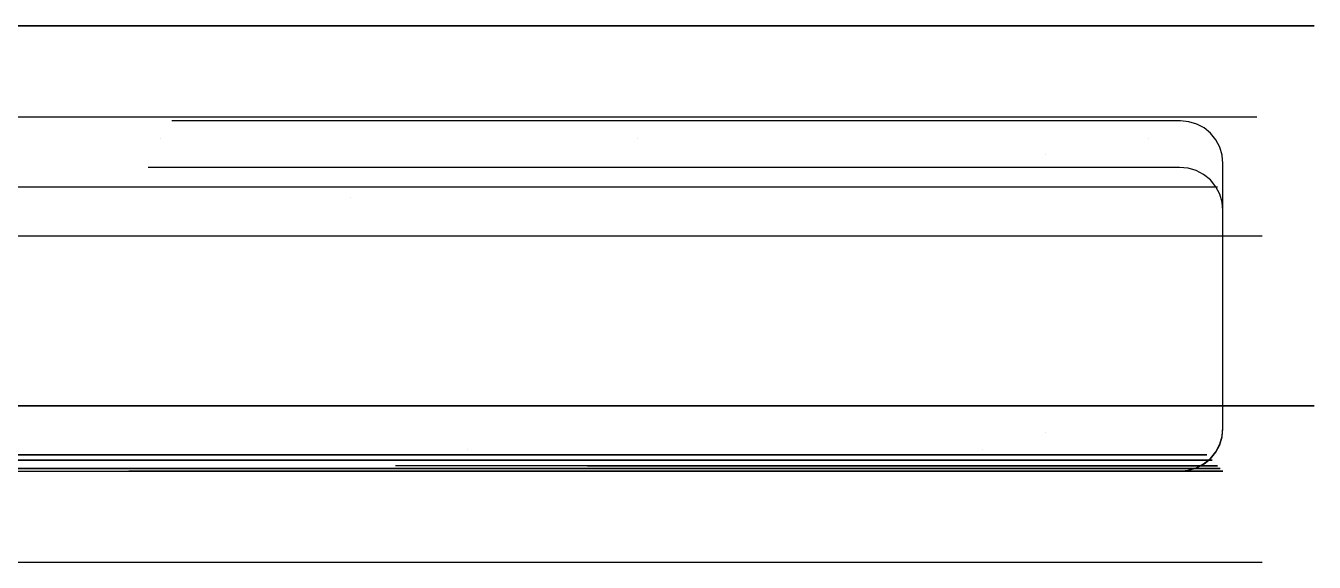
# Model space of a CAD drawing. Header units: metres. Extents: x 19 to 2155, y 0 to 200.
# Drawn here: x 1675.3 to 2155.4, y 0 to 200 of the extents above; entities that cross this region are included whole.
import ezdxf

# ---------------------------------------------------------------- set-up
doc = ezdxf.new("R2010")
doc.units = ezdxf.units.M
for name, color, linetype in [('RBAR-T10-O', 2, 'Continuous'), ('RBAR-T12-F', 3, 'Continuous'), ('RBAR-T12-F1', 3, 'Continuous'), ('RBAR-T12-G', 3, 'Continuous'), ('RBAR-T16-H', 4, 'Continuous'), ('RBAR-T16-H1', 4, 'Continuous'), ('RBAR-T16-I', 4, 'Continuous'), ('RBAR-T16-I1', 4, 'Continuous'), ('RBAR-T16-I2', 4, 'Continuous'), ('RBAR-T16-J', 4, 'Continuous'), ('RBAR-T20-K', 5, 'Continuous'), ('RBAR-T20-L', 5, 'Continuous'), ('RBAR-T20-L1', 5, 'Continuous'), ('RBAR-T8-A', 1, 'Continuous'), ('RBAR-T8-A1', 1, 'Continuous'), ('RBAR-T8-A3', 1, 'Continuous'), ('RBAR-T8-B', 1, 'Continuous'), ('RBAR-T8-B1', 1, 'Continuous'), ('RBAR-T8-B2', 1, 'Continuous'), ('RBAR-T8-C', 1, 'Continuous'), ('RBAR-T8-D', 1, 'Continuous'), ('RBAR-T8-E', 1, 'Continuous')]:
    doc.layers.add(name, color=color, linetype=linetype)

msp = doc.modelspace()

# ---------------------------------------------------------------- linework, layer by layer
at = {"layer": 'RBAR-T10-O'}
for points in [[(1926.3, 35, 2471), (2100.5, 35, 2471), (2104.4, 35, 2470.6), (2108.1, 35, 2469.5), (2111.6, 35, 2467.6), (2114.6, 35, 2465.2), (2117, 35, 2462.1), (2118.9, 35, 2458.7), (2120, 35, 2455), (2120.4, 35, 2451.1), (2120.4, 35, 2167.4), (2120, 35, 2163.5), (2118.9, 35, 2159.8), (2117, 35, 2156.3), (2114.6, 35, 2153.3), (2111.6, 35, 2150.9), (2108.1, 35, 2149), (2104.4, 35, 2147.9), (2100.5, 35, 2147.5), (1408.7, 35, 2147.5)], [(1408.7, 35, 2451.1), (2120.4, 35, 2451.1)], [(1926.3, 35, 2671), (2100.5, 35, 2671), (2104.4, 35, 2670.6), (2108.1, 35, 2669.5), (2111.6, 35, 2667.6), (2114.6, 35, 2665.2), (2117, 35, 2662.1), (2118.9, 35, 2658.7), (2120, 35, 2655), (2120.4, 35, 2651.1), (2120.4, 35, 2367.4), (2120, 35, 2363.5), (2118.9, 35, 2359.8), (2117, 35, 2356.3), (2114.6, 35, 2353.3), (2111.6, 35, 2350.9), (2108.1, 35, 2349), (2104.4, 35, 2347.9), (2100.5, 35, 2347.5), (1408.7, 35, 2347.5)], [(1408.7, 35, 2651.1), (2120.4, 35, 2651.1)], [(1926.3, 35, 2871), (2100.5, 35, 2871), (2104.4, 35, 2870.6), (2108.1, 35, 2869.5), (2111.6, 35, 2867.6), (2114.6, 35, 2865.2), (2117, 35, 2862.1), (2118.9, 35, 2858.7), (2120, 35, 2855), (2120.4, 35, 2851.1), (2120.4, 35, 2567.4), (2120, 35, 2563.5), (2118.9, 35, 2559.8), (2117, 35, 2556.3), (2114.6, 35, 2553.3), (2111.6, 35, 2550.9), (2108.1, 35, 2549), (2104.4, 35, 2547.9), (2100.5, 35, 2547.5), (1408.7, 35, 2547.5)], [(1408.7, 35, 2851.1), (2120.4, 35, 2851.1)], [(1926.3, 35, 3071), (2100.5, 35, 3071), (2104.4, 35, 3070.6), (2108.1, 35, 3069.5), (2111.6, 35, 3067.6), (2114.6, 35, 3065.2), (2117, 35, 3062.1), (2118.9, 35, 3058.7), (2120, 35, 3055), (2120.4, 35, 3051.1), (2120.4, 35, 2767.4), (2120, 35, 2763.5), (2118.9, 35, 2759.8), (2117, 35, 2756.3), (2114.6, 35, 2753.3), (2111.6, 35, 2750.9), (2108.1, 35, 2749), (2104.4, 35, 2747.9), (2100.5, 35, 2747.5), (1408.7, 35, 2747.5)], [(1408.7, 35, 3051.1), (2120.4, 35, 3051.1)], [(1926.3, 35, 3271), (2100.5, 35, 3271), (2104.4, 35, 3270.6), (2108.1, 35, 3269.5), (2111.6, 35, 3267.6), (2114.6, 35, 3265.2), (2117, 35, 3262.1), (2118.9, 35, 3258.7), (2120, 35, 3255), (2120.4, 35, 3251.1), (2120.4, 35, 2967.4), (2120, 35, 2963.5), (2118.9, 35, 2959.8), (2117, 35, 2956.3), (2114.6, 35, 2953.3), (2111.6, 35, 2950.9), (2108.1, 35, 2949), (2104.4, 35, 2947.9), (2100.5, 35, 2947.5), (1408.7, 35, 2947.5)], [(1408.7, 35, 3251.1), (2120.4, 35, 3251.1)]]:
    msp.add_polyline3d(points, dxfattribs=at)
at = {"layer": 'RBAR-T12-F'}
msp.add_polyline3d([(36, 0, 4502.1), (2011, 0, 4502.1)], dxfattribs=at)
at = {"layer": 'RBAR-T12-F1'}
for points in [[(19.4, 140, 4658.7), (2119.4, 140, 4658.7)], [(36, 121.7, 4463.8), (2136, 121.7, 4463.8)], [(36, 0, 4658.7), (2136, 0, 4658.7)]]:
    msp.add_polyline3d(points, dxfattribs=at)
at = {"layer": 'RBAR-T12-G'}
for points in [[(1884.6, 36, 1502.8), (2096.3, 36, 1502.8), (2100.8, 36, 1502.4), (2105.1, 36, 1501), (2109.1, 36, 1498.9), (2112.6, 36, 1496), (2115.5, 36, 1492.5), (2117.6, 36, 1488.5), (2119, 36, 1484.2), (2119.4, 36, 1479.7), (2119.4, 36, 1296.8), (2119, 36, 1292.3), (2117.6, 36, 1288), (2115.5, 36, 1284), (2112.6, 36, 1280.5), (2109.1, 36, 1277.6), (2105.1, 36, 1275.5), (2100.8, 36, 1274.2), (2096.3, 36, 1273.8), (1913.4, 36, 1273.8), (1908.9, 36, 1274.2), (1904.6, 36, 1275.5), (1900.6, 36, 1277.6), (1897.1, 36, 1280.5), (1894.2, 36, 1284), (1892.1, 36, 1288), (1890.8, 36, 1292.3), (1890.3, 36, 1296.8), (1890.3, 36, 1508.6), (1884.6, 36, 1502.8), (1813.1, 36, 1574.3), (1813.1, 36, 1431.4)], [(1884.6, 36, 4050.3), (2096.3, 36, 4050.3), (2100.8, 36, 4049.9), (2105.1, 36, 4048.5), (2109.1, 36, 4046.4), (2112.6, 36, 4043.5), (2115.5, 36, 4040), (2117.6, 36, 4036), (2119, 36, 4031.7), (2119.4, 36, 4027.2), (2119.4, 36, 3844.3), (2119, 36, 3839.8), (2117.6, 36, 3835.5), (2115.5, 36, 3831.5), (2112.6, 36, 3828), (2109.1, 36, 3825.1), (2105.1, 36, 3823), (2100.8, 36, 3821.7), (2096.3, 36, 3821.2), (1913.4, 36, 3821.2), (1908.9, 36, 3821.7), (1904.6, 36, 3823), (1900.6, 36, 3825.1), (1897.1, 36, 3828), (1894.2, 36, 3831.5), (1892.1, 36, 3835.5), (1890.8, 36, 3839.8), (1890.3, 36, 3844.3), (1890.3, 36, 4056.1), (1884.6, 36, 4050.3), (1813.1, 36, 4121.8), (1813.1, 36, 3978.9)]]:
    msp.add_polyline3d(points, dxfattribs=at)
at = {"layer": 'RBAR-T16-H'}
for points in [[(1796.2, 135.9, 50.5), (1796.2, 135.9, 2425.5)], [(1796.2, 38, 2682), (1796.2, 38, 5057)]]:
    msp.add_polyline3d(points, dxfattribs=at)
at = {"layer": 'RBAR-T16-H1'}
for points in [[(2055.2, 152, 38), (2055.2, 152, 5038)], [(2055.2, 48.2, 38), (2055.2, 48.2, 5038)]]:
    msp.add_polyline3d(points, dxfattribs=at)
at = {"layer": 'RBAR-T16-I'}
msp.add_polyline3d([(1321, 38, 2547.5), (2085.2, 38, 2547.5), (2091.5, 38, 2548.1), (2097.5, 38, 2549.9), (2103.1, 38, 2552.9), (2108, 38, 2556.9), (2112, 38, 2561.8), (2115, 38, 2567.4), (2116.8, 38, 2573.4), (2117.4, 38, 2579.7), (2117.4, 38, 2700.3), (2116.8, 38, 2706.6), (2115, 38, 2712.7), (2112, 38, 2718.2), (2108, 38, 2723.1), (2103.1, 38, 2727.1), (2097.5, 38, 2730.1), (2091.5, 38, 2731.9), (2085.2, 38, 2732.5), (1321, 38, 2732.5)], dxfattribs=at)
at = {"layer": 'RBAR-T16-I1'}
msp.add_polyline3d([(1325.6, 38, 2547.5), (2085.4, 38, 2547.5), (2091.6, 38, 2548.1), (2097.6, 38, 2549.9), (2103.2, 38, 2552.9), (2108, 38, 2556.9), (2112, 38, 2561.7), (2115, 38, 2567.3), (2116.8, 38, 2573.3), (2117.4, 38, 2579.5), (2117.4, 38, 2809.4), (2116.8, 38, 2815.7), (2115, 38, 2821.7), (2112, 38, 2827.2), (2108, 38, 2832.1), (2103.2, 38, 2836), (2097.6, 38, 2839), (2091.6, 38, 2840.8), (2085.4, 38, 2841.4), (1325.6, 38, 2841.4)], dxfattribs=at)
at = {"layer": 'RBAR-T16-I2'}
for points in [[(1299.6, 200, 2547.5), (2057.4, 200, 2547.5), (2063.6, 200, 2548.1), (2069.6, 200, 2549.9), (2075.1, 200, 2552.9), (2079.9, 200, 2556.8), (2083.9, 200, 2561.7), (2086.8, 200, 2567.2), (2088.7, 200, 2573.2), (2089.3, 200, 2579.4), (2089.3, 200, 4488.8), (2088.7, 200, 4495), (2086.8, 200, 4501), (2083.9, 200, 4506.5), (2079.9, 200, 4511.4), (2075.1, 200, 4515.3), (2069.6, 200, 4518.3), (2063.6, 200, 4520.1), (2057.4, 200, 4520.7), (1299.6, 200, 4520.7)], [(1365.7, 200, 2547.5), (2123.5, 200, 2547.5), (2129.7, 200, 2548.1), (2135.7, 200, 2549.9), (2141.2, 200, 2552.9), (2146.1, 200, 2556.8), (2150, 200, 2561.7), (2153, 200, 2567.2), (2154.8, 200, 2573.2), (2155.4, 200, 2579.4), (2155.4, 200, 4488.8), (2154.8, 200, 4495), (2153, 200, 4501), (2150, 200, 4506.5), (2146.1, 200, 4511.4), (2141.2, 200, 4515.3), (2135.7, 200, 4518.3), (2129.7, 200, 4520.1), (2123.5, 200, 4520.7), (1365.7, 200, 4520.7)], [(1365.7, 200, 2547.5), (2123.5, 200, 2547.5), (2129.7, 200, 2548.1), (2135.7, 200, 2549.9), (2141.2, 200, 2552.9), (2146.1, 200, 2556.8), (2150, 200, 2561.7), (2153, 200, 2567.2), (2154.8, 200, 2573.2), (2155.4, 200, 2579.4), (2155.4, 200, 4488.8), (2154.8, 200, 4495), (2153, 200, 4501), (2150, 200, 4506.5), (2146.1, 200, 4511.4), (2141.2, 200, 4515.3), (2135.7, 200, 4518.3), (2129.7, 200, 4520.1), (2123.5, 200, 4520.7), (1365.7, 200, 4520.7)], [(1365.7, 58.3, 2547.5), (2123.5, 58.3, 2547.5), (2129.7, 58.3, 2548.1), (2135.7, 58.3, 2549.9), (2141.2, 58.3, 2552.9), (2146.1, 58.3, 2556.8), (2150, 58.3, 2561.7), (2153, 58.3, 2567.2), (2154.8, 58.3, 2573.2), (2155.4, 58.3, 2579.4), (2155.4, 58.3, 4488.8), (2154.8, 58.3, 4495), (2153, 58.3, 4501), (2150, 58.3, 4506.5), (2146.1, 58.3, 4511.4), (2141.2, 58.3, 4515.3), (2135.7, 58.3, 4518.3), (2129.7, 58.3, 4520.1), (2123.5, 58.3, 4520.7), (1365.7, 58.3, 4520.7)]]:
    msp.add_polyline3d(points, dxfattribs=at)
at = {"layer": 'RBAR-T16-J'}
for points in [[(1323.5, 38, 2543.7), (2085.3, 38, 2543.7), (2091.6, 38, 2543.1), (2097.6, 38, 2541.3), (2103.1, 38, 2538.3), (2108, 38, 2534.3), (2112, 38, 2529.5), (2115, 38, 2523.9), (2116.8, 38, 2517.9), (2117.4, 38, 2511.7), (2117.4, 38, 1273.8)], [(1323.5, 38, 5091.2), (2085.3, 38, 5091.2), (2091.6, 38, 5090.6), (2097.6, 38, 5088.8), (2103.1, 38, 5085.8), (2108, 38, 5081.8), (2112, 38, 5077), (2115, 38, 5071.4), (2116.8, 38, 5065.4), (2117.4, 38, 5059.2), (2117.4, 38, 3821.2)]]:
    msp.add_polyline3d(points, dxfattribs=at)
at = {"layer": 'RBAR-T20-K'}
for points in [[(40, 40, 849.2), (2065, 40, 849.2)], [(40, 40, 2547.5), (2065, 40, 2547.5)], [(40, 40, 4245.8), (2065, 40, 4245.8)]]:
    msp.add_polyline3d(points, dxfattribs=at)
at = {"layer": 'RBAR-T20-L'}
msp.add_polyline3d([(1675.6, 40, 2547.5), (2044.6, 40, 2547.5), (2058.4, 40, 2548.9), (2071.7, 40, 2552.9), (2083.9, 40, 2559.4), (2094.7, 40, 2568.2), (2103.5, 40, 2579), (2110, 40, 2591.2), (2114, 40, 2604.5), (2115.4, 40, 2618.3), (2115.4, 40, 3083.3), (2114, 40, 3097.1), (2110, 40, 3110.4), (2103.5, 40, 3122.6), (2094.7, 40, 3133.3), (2083.9, 40, 3142.1), (2071.7, 40, 3148.7), (2058.4, 40, 3152.7), (2044.6, 40, 3154.1), (1675.6, 40, 3154.1)], dxfattribs=at)
at = {"layer": 'RBAR-T20-L1'}
msp.add_polyline3d([(1893.9, 40, 2547.5), (2044.9, 40, 2547.5), (2058.7, 40, 2548.9), (2071.9, 40, 2552.9), (2084.1, 40, 2559.4), (2094.8, 40, 2568.1), (2103.5, 40, 2578.8), (2110, 40, 2591), (2114, 40, 2604.2), (2115.4, 40, 2618), (2115.4, 40, 3796), (2114, 40, 3809.7), (2110, 40, 3822.9), (2103.5, 40, 3835.1), (2094.8, 40, 3845.8), (2084.1, 40, 3854.6), (2071.9, 40, 3861.1), (2058.7, 40, 3865.1), (2044.9, 40, 3866.5), (1320, 40, 3866.5)], dxfattribs=at)
at = {"layer": 'RBAR-T8-A'}
for points in [[(34, 34, 52), (2059, 34, 52)], [(34, 34, 224.7), (2059, 34, 224.7)], [(34, 34, 397.4), (2059, 34, 397.4)], [(34, 34, 570.2), (2059, 34, 570.2)], [(34, 34, 742.9), (2059, 34, 742.9)], [(34, 34, 915.6), (2059, 34, 915.6)], [(34, 34, 1088.3), (2059, 34, 1088.3)], [(34, 34, 1261.1), (2059, 34, 1261.1)], [(34, 34, 1433.8), (2059, 34, 1433.8)], [(34, 34, 1606.5), (2059, 34, 1606.5)], [(34, 34, 1779.2), (2059, 34, 1779.2)], [(34, 34, 1952), (2059, 34, 1952)], [(34, 34, 2124.7), (2059, 34, 2124.7)], [(34, 34, 2297.4), (2059, 34, 2297.4)], [(34, 34, 2470.1), (2059, 34, 2470.1)], [(34, 34, 2642.9), (2059, 34, 2642.9)], [(34, 34, 2815.6), (2059, 34, 2815.6)], [(34, 34, 2988.3), (2059, 34, 2988.3)], [(34, 34, 3161), (2059, 34, 3161)], [(34, 34, 3333.8), (2059, 34, 3333.8)], [(34, 34, 3506.5), (2059, 34, 3506.5)], [(34, 34, 3679.2), (2059, 34, 3679.2)], [(34, 34, 3851.9), (2059, 34, 3851.9)], [(34, 34, 4024.7), (2059, 34, 4024.7)], [(34, 34, 4197.4), (2059, 34, 4197.4)], [(34, 34, 4370.1), (2059, 34, 4370.1)], [(34, 34, 4542.8), (2059, 34, 4542.8)], [(34, 34, 4715.6), (2059, 34, 4715.6)], [(34, 34, 4888.3), (2059, 34, 4888.3)], [(34, 34, 5061), (2059, 34, 5061)]]:
    msp.add_polyline3d(points, dxfattribs=at)
at = {"layer": 'RBAR-T8-A1'}
for points in [[(34, 166, 52), (2134, 166, 52)], [(34, 166, 223.3), (2134, 166, 223.3)], [(34, 166, 394.7), (2134, 166, 394.7)], [(34, 166, 566), (2134, 166, 566)], [(34, 166, 737.4), (2134, 166, 737.4)], [(34, 166, 908.7), (2134, 166, 908.7)], [(34, 166, 1080.1), (2134, 166, 1080.1)], [(34, 166, 1251.4), (2134, 166, 1251.4)], [(34, 166, 1422.8), (2134, 166, 1422.8)], [(34, 166, 1594.1), (2134, 166, 1594.1)], [(34, 166, 1765.4), (2134, 166, 1765.4)], [(34, 166, 1936.8), (2134, 166, 1936.8)], [(34, 166, 2108.1), (2134, 166, 2108.1)], [(34, 166, 2279.5), (2134, 166, 2279.5)], [(34, 166, 2450.8), (2134, 166, 2450.8)], [(34, 166, 2622.2), (2134, 166, 2622.2)], [(34, 166, 2793.5), (2134, 166, 2793.5)], [(34, 166, 2964.9), (2134, 166, 2964.9)], [(34, 166, 3136.2), (2134, 166, 3136.2)], [(34, 166, 3307.6), (2134, 166, 3307.6)], [(34, 166, 3478.9), (2134, 166, 3478.9)], [(34, 166, 3650.2), (2134, 166, 3650.2)], [(34, 166, 3821.6), (2134, 166, 3821.6)], [(34, 166, 3992.9), (2134, 166, 3992.9)], [(34, 166, 4164.3), (2134, 166, 4164.3)], [(34, 166, 4335.6), (2134, 166, 4335.6)], [(34, 166, 4507), (2134, 166, 4507)], [(34, 166, 4678.3), (2134, 166, 4678.3)], [(34, 166, 4849.7), (2134, 166, 4849.7)], [(34, 166, 5021), (2134, 166, 5021)]]:
    msp.add_polyline3d(points, dxfattribs=at)
at = {"layer": 'RBAR-T8-A3'}
for points in [[(1725.7, 158, 34), (1725.7, 158, 5084)], [(1903.4, 158, 34), (1903.4, 158, 5084)], [(2093.7, 158, 34), (2093.7, 158, 5084)], [(1839.8, 42, 34), (1839.8, 42, 5084)], [(2031.8, 42, 34), (2031.8, 42, 5084)]]:
    msp.add_polyline3d(points, dxfattribs=at)
at = {"layer": 'RBAR-T8-B'}
for points in [[(1718.6, 34, 196), (2105.1, 34, 196), (2108.3, 34, 196.3), (2111.4, 34, 197.2), (2114.2, 34, 198.7), (2116.6, 34, 200.7), (2118.7, 34, 203.2), (2120.2, 34, 206), (2121.1, 34, 209.1), (2121.4, 34, 212.2), (2121.4, 34, 263.1), (2121.1, 34, 266.3), (2120.2, 34, 269.3), (2118.7, 34, 272.1), (2116.6, 34, 274.6), (2114.2, 34, 276.6), (2111.4, 34, 278.1), (2108.3, 34, 279.1), (2105.1, 34, 279.4), (1718.6, 34, 279.4)], [(1718.6, 34, 587.9), (2105.1, 34, 587.9), (2108.3, 34, 588.2), (2111.4, 34, 589.1), (2114.2, 34, 590.6), (2116.6, 34, 592.7), (2118.7, 34, 595.1), (2120.2, 34, 597.9), (2121.1, 34, 601), (2121.4, 34, 604.2), (2121.4, 34, 655), (2121.1, 34, 658.2), (2120.2, 34, 661.2), (2118.7, 34, 664.1), (2116.6, 34, 666.5), (2114.2, 34, 668.6), (2111.4, 34, 670.1), (2108.3, 34, 671), (2105.1, 34, 671.3), (1718.6, 34, 671.3)], [(1718.6, 34, 979.8), (2105.1, 34, 979.8), (2108.3, 34, 980.1), (2111.4, 34, 981), (2114.2, 34, 982.6), (2116.6, 34, 984.6), (2118.7, 34, 987), (2120.2, 34, 989.9), (2121.1, 34, 992.9), (2121.4, 34, 996.1), (2121.4, 34, 1046.9), (2121.1, 34, 1050.1), (2120.2, 34, 1053.2), (2118.7, 34, 1056), (2116.6, 34, 1058.5), (2114.2, 34, 1060.5), (2111.4, 34, 1062), (2108.3, 34, 1062.9), (2105.1, 34, 1063.2), (1718.6, 34, 1063.2)], [(1718.6, 34, 1371.7), (2105.1, 34, 1371.7), (2108.3, 34, 1372), (2111.4, 34, 1373), (2114.2, 34, 1374.5), (2116.6, 34, 1376.5), (2118.7, 34, 1379), (2120.2, 34, 1381.8), (2121.1, 34, 1384.8), (2121.4, 34, 1388), (2121.4, 34, 1438.9), (2121.1, 34, 1442), (2120.2, 34, 1445.1), (2118.7, 34, 1447.9), (2116.6, 34, 1450.4), (2114.2, 34, 1452.4), (2111.4, 34, 1453.9), (2108.3, 34, 1454.8), (2105.1, 34, 1455.1), (1718.6, 34, 1455.1)], [(1718.6, 34, 1763.7), (2105.1, 34, 1763.7), (2108.3, 34, 1764), (2111.4, 34, 1764.9), (2114.2, 34, 1766.4), (2116.6, 34, 1768.4), (2118.7, 34, 1770.9), (2120.2, 34, 1773.7), (2121.1, 34, 1776.8), (2121.4, 34, 1779.9), (2121.4, 34, 1830.8), (2121.1, 34, 1834), (2120.2, 34, 1837), (2118.7, 34, 1839.8), (2116.6, 34, 1842.3), (2114.2, 34, 1844.3), (2111.4, 34, 1845.8), (2108.3, 34, 1846.8), (2105.1, 34, 1847.1), (1718.6, 34, 1847.1)], [(1718.6, 34, 2155.6), (2105.1, 34, 2155.6), (2108.3, 34, 2155.9), (2111.4, 34, 2156.8), (2114.2, 34, 2158.3), (2116.6, 34, 2160.3), (2118.7, 34, 2162.8), (2120.2, 34, 2165.6), (2121.1, 34, 2168.7), (2121.4, 34, 2171.9), (2121.4, 34, 2222.7), (2121.1, 34, 2225.9), (2120.2, 34, 2228.9), (2118.7, 34, 2231.8), (2116.6, 34, 2234.2), (2114.2, 34, 2236.2), (2111.4, 34, 2237.8), (2108.3, 34, 2238.7), (2105.1, 34, 2239), (1718.6, 34, 2239)], [(1718.6, 34, 2547.5), (2105.1, 34, 2547.5), (2108.3, 34, 2547.8), (2111.4, 34, 2548.7), (2114.2, 34, 2550.2), (2116.6, 34, 2552.3), (2118.7, 34, 2554.7), (2120.2, 34, 2557.5), (2121.1, 34, 2560.6), (2121.4, 34, 2563.8), (2121.4, 34, 2614.6), (2121.1, 34, 2617.8), (2120.2, 34, 2620.9), (2118.7, 34, 2623.7), (2116.6, 34, 2626.1), (2114.2, 34, 2628.2), (2111.4, 34, 2629.7), (2108.3, 34, 2630.6), (2105.1, 34, 2630.9), (1718.6, 34, 2630.9)], [(1718.6, 34, 2939.4), (2105.1, 34, 2939.4), (2108.3, 34, 2939.7), (2111.4, 34, 2940.7), (2114.2, 34, 2942.2), (2116.6, 34, 2944.2), (2118.7, 34, 2946.7), (2120.2, 34, 2949.5), (2121.1, 34, 2952.5), (2121.4, 34, 2955.7), (2121.4, 34, 3006.6), (2121.1, 34, 3009.7), (2120.2, 34, 3012.8), (2118.7, 34, 3015.6), (2116.6, 34, 3018.1), (2114.2, 34, 3020.1), (2111.4, 34, 3021.6), (2108.3, 34, 3022.5), (2105.1, 34, 3022.8), (1718.6, 34, 3022.8)], [(1718.6, 34, 3331.3), (2105.1, 34, 3331.3), (2108.3, 34, 3331.7), (2111.4, 34, 3332.6), (2114.2, 34, 3334.1), (2116.6, 34, 3336.1), (2118.7, 34, 3338.6), (2120.2, 34, 3341.4), (2121.1, 34, 3344.4), (2121.4, 34, 3347.6), (2121.4, 34, 3398.5), (2121.1, 34, 3401.7), (2120.2, 34, 3404.7), (2118.7, 34, 3407.5), (2116.6, 34, 3410), (2114.2, 34, 3412), (2111.4, 34, 3413.5), (2108.3, 34, 3414.4), (2105.1, 34, 3414.8), (1718.6, 34, 3414.8)], [(1718.6, 34, 3723.3), (2105.1, 34, 3723.3), (2108.3, 34, 3723.6), (2111.4, 34, 3724.5), (2114.2, 34, 3726), (2116.6, 34, 3728), (2118.7, 34, 3730.5), (2120.2, 34, 3733.3), (2121.1, 34, 3736.4), (2121.4, 34, 3739.5), (2121.4, 34, 3790.4), (2121.1, 34, 3793.6), (2120.2, 34, 3796.6), (2118.7, 34, 3799.4), (2116.6, 34, 3801.9), (2114.2, 34, 3803.9), (2111.4, 34, 3805.4), (2108.3, 34, 3806.4), (2105.1, 34, 3806.7), (1718.6, 34, 3806.7)], [(1718.6, 34, 4115.2), (2105.1, 34, 4115.2), (2108.3, 34, 4115.5), (2111.4, 34, 4116.4), (2114.2, 34, 4117.9), (2116.6, 34, 4120), (2118.7, 34, 4122.4), (2120.2, 34, 4125.2), (2121.1, 34, 4128.3), (2121.4, 34, 4131.5), (2121.4, 34, 4182.3), (2121.1, 34, 4185.5), (2120.2, 34, 4188.6), (2118.7, 34, 4191.4), (2116.6, 34, 4193.8), (2114.2, 34, 4195.9), (2111.4, 34, 4197.4), (2108.3, 34, 4198.3), (2105.1, 34, 4198.6), (1718.6, 34, 4198.6)], [(1718.6, 34, 4507.1), (2105.1, 34, 4507.1), (2108.3, 34, 4507.4), (2111.4, 34, 4508.4), (2114.2, 34, 4509.9), (2116.6, 34, 4511.9), (2118.7, 34, 4514.3), (2120.2, 34, 4517.2), (2121.1, 34, 4520.2), (2121.4, 34, 4523.4), (2121.4, 34, 4574.3), (2121.1, 34, 4577.4), (2120.2, 34, 4580.5), (2118.7, 34, 4583.3), (2116.6, 34, 4585.8), (2114.2, 34, 4587.8), (2111.4, 34, 4589.3), (2108.3, 34, 4590.2), (2105.1, 34, 4590.5), (1718.6, 34, 4590.5)], [(1718.6, 34, 4899), (2105.1, 34, 4899), (2108.3, 34, 4899.4), (2111.4, 34, 4900.3), (2114.2, 34, 4901.8), (2116.6, 34, 4903.8), (2118.7, 34, 4906.3), (2120.2, 34, 4909.1), (2121.1, 34, 4912.1), (2121.4, 34, 4915.3), (2121.4, 34, 4966.2), (2121.1, 34, 4969.4), (2120.2, 34, 4972.4), (2118.7, 34, 4975.2), (2116.6, 34, 4977.7), (2114.2, 34, 4979.7), (2111.4, 34, 4981.2), (2108.3, 34, 4982.1), (2105.1, 34, 4982.5), (1718.6, 34, 4982.5)]]:
    msp.add_polyline3d(points, dxfattribs=at)
at = {"layer": 'RBAR-T8-B1'}
for points in [[(1721, 34, 2447.5), (2105.2, 34, 2447.5), (2108.4, 34.3, 2447.5), (2111.4, 35.2, 2447.5), (2114.2, 36.7, 2447.5), (2116.7, 38.7, 2447.5), (2118.7, 41.2, 2447.5), (2120.2, 44, 2447.5), (2121.1, 47, 2447.5), (2121.4, 50.2, 2447.5), (2121.4, 131.1, 2447.5), (2121.1, 134.2, 2447.5), (2120.2, 137.2, 2447.5), (2118.7, 140, 2447.5), (2116.7, 142.5, 2447.5), (2114.2, 144.5, 2447.5), (2111.4, 146, 2447.5), (2108.4, 146.9, 2447.5), (2105.2, 147.2, 2447.5), (1721, 147.2, 2447.5)], [(1721, 34, 2647.5), (2105.2, 34, 2647.5), (2108.4, 34.3, 2647.5), (2111.4, 35.2, 2647.5), (2114.2, 36.7, 2647.5), (2116.7, 38.7, 2647.5), (2118.7, 41.2, 2647.5), (2120.2, 44, 2647.5), (2121.1, 47, 2647.5), (2121.4, 50.2, 2647.5), (2121.4, 131.1, 2647.5), (2121.1, 134.2, 2647.5), (2120.2, 137.2, 2647.5), (2118.7, 140, 2647.5), (2116.7, 142.5, 2647.5), (2114.2, 144.5, 2647.5), (2111.4, 146, 2647.5), (2108.4, 146.9, 2647.5), (2105.2, 147.2, 2647.5), (1721, 147.2, 2647.5)], [(1721, 34, 2347.5), (2105.2, 34, 2347.5), (2108.4, 34.3, 2347.5), (2111.4, 35.2, 2347.5), (2114.2, 36.7, 2347.5), (2116.7, 38.7, 2347.5), (2118.7, 41.2, 2347.5), (2120.2, 44, 2347.5), (2121.1, 47, 2347.5), (2121.4, 50.2, 2347.5), (2121.4, 131.1, 2347.5), (2121.1, 134.2, 2347.5), (2120.2, 137.2, 2347.5), (2118.7, 140, 2347.5), (2116.7, 142.5, 2347.5), (2114.2, 144.5, 2347.5), (2111.4, 146, 2347.5), (2108.4, 146.9, 2347.5), (2105.2, 147.2, 2347.5), (1721, 147.2, 2347.5)], [(1721, 34, 2547.5), (2105.2, 34, 2547.5), (2108.4, 34.3, 2547.5), (2111.4, 35.2, 2547.5), (2114.2, 36.7, 2547.5), (2116.7, 38.7, 2547.5), (2118.7, 41.2, 2547.5), (2120.2, 44, 2547.5), (2121.1, 47, 2547.5), (2121.4, 50.2, 2547.5), (2121.4, 131.1, 2547.5), (2121.1, 134.2, 2547.5), (2120.2, 137.2, 2547.5), (2118.7, 140, 2547.5), (2116.7, 142.5, 2547.5), (2114.2, 144.5, 2547.5), (2111.4, 146, 2547.5), (2108.4, 146.9, 2547.5), (2105.2, 147.2, 2547.5), (1721, 147.2, 2547.5)], [(1721, 34, 2747.5), (2105.2, 34, 2747.5), (2108.4, 34.3, 2747.5), (2111.4, 35.2, 2747.5), (2114.2, 36.7, 2747.5), (2116.7, 38.7, 2747.5), (2118.7, 41.2, 2747.5), (2120.2, 44, 2747.5), (2121.1, 47, 2747.5), (2121.4, 50.2, 2747.5), (2121.4, 131.1, 2747.5), (2121.1, 134.2, 2747.5), (2120.2, 137.2, 2747.5), (2118.7, 140, 2747.5), (2116.7, 142.5, 2747.5), (2114.2, 144.5, 2747.5), (2111.4, 146, 2747.5), (2108.4, 146.9, 2747.5), (2105.2, 147.2, 2747.5), (1721, 147.2, 2747.5)]]:
    msp.add_polyline3d(points, dxfattribs=at)
at = {"layer": 'RBAR-T8-B2'}
for points in [[(1729.8, 34, 182), (2105.6, 34, 182), (2108.7, 34.3, 182), (2111.6, 35.2, 182), (2114.4, 36.7, 182), (2116.8, 38.6, 182), (2118.7, 41, 182), (2120.2, 43.8, 182), (2121.1, 46.7, 182), (2121.4, 49.8, 182), (2121.4, 148.7, 182), (2121.1, 151.8, 182), (2120.2, 154.8, 182), (2118.7, 157.5, 182), (2116.8, 159.9, 182), (2114.4, 161.9, 182), (2111.6, 163.3, 182), (2108.7, 164.2, 182), (2105.6, 164.5, 182), (1729.8, 164.5, 182)], [(1729.8, 34, 545.9), (2105.6, 34, 545.9), (2108.7, 34.3, 545.9), (2111.6, 35.2, 545.9), (2114.4, 36.7, 545.9), (2116.8, 38.6, 545.9), (2118.7, 41, 545.9), (2120.2, 43.8, 545.9), (2121.1, 46.7, 545.9), (2121.4, 49.8, 545.9), (2121.4, 148.7, 545.9), (2121.1, 151.8, 545.9), (2120.2, 154.8, 545.9), (2118.7, 157.5, 545.9), (2116.8, 159.9, 545.9), (2114.4, 161.9, 545.9), (2111.6, 163.3, 545.9), (2108.7, 164.2, 545.9), (2105.6, 164.5, 545.9), (1729.8, 164.5, 545.9)], [(1729.8, 34, 909.8), (2105.6, 34, 909.8), (2108.7, 34.3, 909.8), (2111.6, 35.2, 909.8), (2114.4, 36.7, 909.8), (2116.8, 38.6, 909.8), (2118.7, 41, 909.8), (2120.2, 43.8, 909.8), (2121.1, 46.7, 909.8), (2121.4, 49.8, 909.8), (2121.4, 148.7, 909.8), (2121.1, 151.8, 909.8), (2120.2, 154.8, 909.8), (2118.7, 157.5, 909.8), (2116.8, 159.9, 909.8), (2114.4, 161.9, 909.8), (2111.6, 163.3, 909.8), (2108.7, 164.2, 909.8), (2105.6, 164.5, 909.8), (1729.8, 164.5, 909.8)], [(1729.8, 34, 1273.8), (2105.6, 34, 1273.8), (2108.7, 34.3, 1273.8), (2111.6, 35.2, 1273.8), (2114.4, 36.7, 1273.8), (2116.8, 38.6, 1273.8), (2118.7, 41, 1273.8), (2120.2, 43.8, 1273.8), (2121.1, 46.7, 1273.8), (2121.4, 49.8, 1273.8), (2121.4, 148.7, 1273.8), (2121.1, 151.8, 1273.8), (2120.2, 154.8, 1273.8), (2118.7, 157.5, 1273.8), (2116.8, 159.9, 1273.8), (2114.4, 161.9, 1273.8), (2111.6, 163.3, 1273.8), (2108.7, 164.2, 1273.8), (2105.6, 164.5, 1273.8), (1729.8, 164.5, 1273.8)], [(1729.8, 34, 1637.7), (2105.6, 34, 1637.7), (2108.7, 34.3, 1637.7), (2111.6, 35.2, 1637.7), (2114.4, 36.7, 1637.7), (2116.8, 38.6, 1637.7), (2118.7, 41, 1637.7), (2120.2, 43.8, 1637.7), (2121.1, 46.7, 1637.7), (2121.4, 49.8, 1637.7), (2121.4, 148.7, 1637.7), (2121.1, 151.8, 1637.7), (2120.2, 154.8, 1637.7), (2118.7, 157.5, 1637.7), (2116.8, 159.9, 1637.7), (2114.4, 161.9, 1637.7), (2111.6, 163.3, 1637.7), (2108.7, 164.2, 1637.7), (2105.6, 164.5, 1637.7), (1729.8, 164.5, 1637.7)], [(1729.8, 34, 2001.6), (2105.6, 34, 2001.6), (2108.7, 34.3, 2001.6), (2111.6, 35.2, 2001.6), (2114.4, 36.7, 2001.6), (2116.8, 38.6, 2001.6), (2118.7, 41, 2001.6), (2120.2, 43.8, 2001.6), (2121.1, 46.7, 2001.6), (2121.4, 49.8, 2001.6), (2121.4, 148.7, 2001.6), (2121.1, 151.8, 2001.6), (2120.2, 154.8, 2001.6), (2118.7, 157.5, 2001.6), (2116.8, 159.9, 2001.6), (2114.4, 161.9, 2001.6), (2111.6, 163.3, 2001.6), (2108.7, 164.2, 2001.6), (2105.6, 164.5, 2001.6), (1729.8, 164.5, 2001.6)], [(1729.8, 34, 2365.5), (2105.6, 34, 2365.5), (2108.7, 34.3, 2365.5), (2111.6, 35.2, 2365.5), (2114.4, 36.7, 2365.5), (2116.8, 38.6, 2365.5), (2118.7, 41, 2365.5), (2120.2, 43.8, 2365.5), (2121.1, 46.7, 2365.5), (2121.4, 49.8, 2365.5), (2121.4, 148.7, 2365.5), (2121.1, 151.8, 2365.5), (2120.2, 154.8, 2365.5), (2118.7, 157.5, 2365.5), (2116.8, 159.9, 2365.5), (2114.4, 161.9, 2365.5), (2111.6, 163.3, 2365.5), (2108.7, 164.2, 2365.5), (2105.6, 164.5, 2365.5), (1729.8, 164.5, 2365.5)], [(1729.8, 34, 2729.5), (2105.6, 34, 2729.5), (2108.7, 34.3, 2729.5), (2111.6, 35.2, 2729.5), (2114.4, 36.7, 2729.5), (2116.8, 38.6, 2729.5), (2118.7, 41, 2729.5), (2120.2, 43.8, 2729.5), (2121.1, 46.7, 2729.5), (2121.4, 49.8, 2729.5), (2121.4, 148.7, 2729.5), (2121.1, 151.8, 2729.5), (2120.2, 154.8, 2729.5), (2118.7, 157.5, 2729.5), (2116.8, 159.9, 2729.5), (2114.4, 161.9, 2729.5), (2111.6, 163.3, 2729.5), (2108.7, 164.2, 2729.5), (2105.6, 164.5, 2729.5), (1729.8, 164.5, 2729.5)], [(1729.8, 34, 3093.4), (2105.6, 34, 3093.4), (2108.7, 34.3, 3093.4), (2111.6, 35.2, 3093.4), (2114.4, 36.7, 3093.4), (2116.8, 38.6, 3093.4), (2118.7, 41, 3093.4), (2120.2, 43.8, 3093.4), (2121.1, 46.7, 3093.4), (2121.4, 49.8, 3093.4), (2121.4, 148.7, 3093.4), (2121.1, 151.8, 3093.4), (2120.2, 154.8, 3093.4), (2118.7, 157.5, 3093.4), (2116.8, 159.9, 3093.4), (2114.4, 161.9, 3093.4), (2111.6, 163.3, 3093.4), (2108.7, 164.2, 3093.4), (2105.6, 164.5, 3093.4), (1729.8, 164.5, 3093.4)], [(1729.8, 34, 3457.3), (2105.6, 34, 3457.3), (2108.7, 34.3, 3457.3), (2111.6, 35.2, 3457.3), (2114.4, 36.7, 3457.3), (2116.8, 38.6, 3457.3), (2118.7, 41, 3457.3), (2120.2, 43.8, 3457.3), (2121.1, 46.7, 3457.3), (2121.4, 49.8, 3457.3), (2121.4, 148.7, 3457.3), (2121.1, 151.8, 3457.3), (2120.2, 154.8, 3457.3), (2118.7, 157.5, 3457.3), (2116.8, 159.9, 3457.3), (2114.4, 161.9, 3457.3), (2111.6, 163.3, 3457.3), (2108.7, 164.2, 3457.3), (2105.6, 164.5, 3457.3), (1729.8, 164.5, 3457.3)], [(1729.8, 34, 3821.2), (2105.6, 34, 3821.2), (2108.7, 34.3, 3821.2), (2111.6, 35.2, 3821.2), (2114.4, 36.7, 3821.2), (2116.8, 38.6, 3821.2), (2118.7, 41, 3821.2), (2120.2, 43.8, 3821.2), (2121.1, 46.7, 3821.2), (2121.4, 49.8, 3821.2), (2121.4, 148.7, 3821.2), (2121.1, 151.8, 3821.2), (2120.2, 154.8, 3821.2), (2118.7, 157.5, 3821.2), (2116.8, 159.9, 3821.2), (2114.4, 161.9, 3821.2), (2111.6, 163.3, 3821.2), (2108.7, 164.2, 3821.2), (2105.6, 164.5, 3821.2), (1729.8, 164.5, 3821.2)], [(1729.8, 34, 4185.2), (2105.6, 34, 4185.2), (2108.7, 34.3, 4185.2), (2111.6, 35.2, 4185.2), (2114.4, 36.7, 4185.2), (2116.8, 38.6, 4185.2), (2118.7, 41, 4185.2), (2120.2, 43.8, 4185.2), (2121.1, 46.7, 4185.2), (2121.4, 49.8, 4185.2), (2121.4, 148.7, 4185.2), (2121.1, 151.8, 4185.2), (2120.2, 154.8, 4185.2), (2118.7, 157.5, 4185.2), (2116.8, 159.9, 4185.2), (2114.4, 161.9, 4185.2), (2111.6, 163.3, 4185.2), (2108.7, 164.2, 4185.2), (2105.6, 164.5, 4185.2), (1729.8, 164.5, 4185.2)], [(1729.8, 34, 4549.1), (2105.6, 34, 4549.1), (2108.7, 34.3, 4549.1), (2111.6, 35.2, 4549.1), (2114.4, 36.7, 4549.1), (2116.8, 38.6, 4549.1), (2118.7, 41, 4549.1), (2120.2, 43.8, 4549.1), (2121.1, 46.7, 4549.1), (2121.4, 49.8, 4549.1), (2121.4, 148.7, 4549.1), (2121.1, 151.8, 4549.1), (2120.2, 154.8, 4549.1), (2118.7, 157.5, 4549.1), (2116.8, 159.9, 4549.1), (2114.4, 161.9, 4549.1), (2111.6, 163.3, 4549.1), (2108.7, 164.2, 4549.1), (2105.6, 164.5, 4549.1), (1729.8, 164.5, 4549.1)], [(1729.8, 34, 4913), (2105.6, 34, 4913), (2108.7, 34.3, 4913), (2111.6, 35.2, 4913), (2114.4, 36.7, 4913), (2116.8, 38.6, 4913), (2118.7, 41, 4913), (2120.2, 43.8, 4913), (2121.1, 46.7, 4913), (2121.4, 49.8, 4913), (2121.4, 148.7, 4913), (2121.1, 151.8, 4913), (2120.2, 154.8, 4913), (2118.7, 157.5, 4913), (2116.8, 159.9, 4913), (2114.4, 161.9, 4913), (2111.6, 163.3, 4913), (2108.7, 164.2, 4913), (2105.6, 164.5, 4913), (1729.8, 164.5, 4913)]]:
    msp.add_polyline3d(points, dxfattribs=at)
at = {"layer": 'RBAR-T8-C'}
for points in [[(1538.3, 34, 2996.4), (2105.2, 34, 2996.4), (2108.4, 34, 2996.1), (2111.4, 34, 2995.2), (2114.2, 34, 2993.7), (2116.7, 34, 2991.7), (2118.7, 34, 2989.2), (2120.2, 34, 2986.4), (2121.1, 34, 2983.4), (2121.4, 34, 2980.2), (2121.4, 34, 2347.5)], [(1538.3, 34, 3196.4), (2105.2, 34, 3196.4), (2108.4, 34, 3196.1), (2111.4, 34, 3195.2), (2114.2, 34, 3193.7), (2116.7, 34, 3191.7), (2118.7, 34, 3189.2), (2120.2, 34, 3186.4), (2121.1, 34, 3183.4), (2121.4, 34, 3180.2), (2121.4, 34, 2547.5)], [(1538.3, 34, 3396.4), (2105.2, 34, 3396.4), (2108.4, 34, 3396.1), (2111.4, 34, 3395.2), (2114.2, 34, 3393.7), (2116.7, 34, 3391.7), (2118.7, 34, 3389.2), (2120.2, 34, 3386.4), (2121.1, 34, 3383.4), (2121.4, 34, 3380.2), (2121.4, 34, 2747.5)]]:
    msp.add_polyline3d(points, dxfattribs=at)
at = {"layer": 'RBAR-T8-D'}
for points in [[(1803.3, 34, 631.4), (2105.8, 34, 631.4), (2108.8, 34, 631.1), (2111.8, 34, 630.2), (2114.5, 34, 628.8), (2116.8, 34, 626.9), (2118.8, 34, 624.5), (2120.2, 34, 621.8), (2121.1, 34, 618.9), (2121.4, 34, 615.8), (2121.4, 34, 440.2), (2121.1, 34, 437.1), (2120.2, 34, 434.2), (2118.8, 34, 431.5), (2116.8, 34, 429.2), (2114.5, 34, 427.2), (2111.8, 34, 425.8), (2108.8, 34, 424.9), (2105.8, 34, 424.6), (1822.8, 34, 424.6), (1819.8, 34, 424.9), (1816.9, 34, 425.8), (1814.2, 34, 427.2), (1811.8, 34, 429.2), (1809.9, 34, 431.5), (1808.4, 34, 434.2), (1807.5, 34, 437.1), (1807.2, 34, 440.2), (1807.2, 34, 635.3), (1803.3, 34, 631.4), (1755, 34, 679.7), (1755, 34, 583.1)], [(1803.3, 34, 1480.6), (2105.8, 34, 1480.6), (2108.8, 34, 1480.3), (2111.8, 34, 1479.4), (2114.5, 34, 1478), (2116.8, 34, 1476), (2118.8, 34, 1473.7), (2120.2, 34, 1471), (2121.1, 34, 1468), (2121.4, 34, 1465), (2121.4, 34, 1289.4), (2121.1, 34, 1286.3), (2120.2, 34, 1283.4), (2118.8, 34, 1280.7), (2116.8, 34, 1278.3), (2114.5, 34, 1276.4), (2111.8, 34, 1274.9), (2108.8, 34, 1274), (2105.8, 34, 1273.8), (1822.8, 34, 1273.8), (1819.8, 34, 1274), (1816.9, 34, 1274.9), (1814.2, 34, 1276.4), (1811.8, 34, 1278.3), (1809.9, 34, 1280.7), (1808.4, 34, 1283.4), (1807.5, 34, 1286.3), (1807.2, 34, 1289.4), (1807.2, 34, 1484.5), (1803.3, 34, 1480.6), (1755, 34, 1528.9), (1755, 34, 1432.3)], [(1803.3, 34, 2329.8), (2105.8, 34, 2329.8), (2108.8, 34, 2329.5), (2111.8, 34, 2328.6), (2114.5, 34, 2327.1), (2116.8, 34, 2325.2), (2118.8, 34, 2322.8), (2120.2, 34, 2320.1), (2121.1, 34, 2317.2), (2121.4, 34, 2314.1), (2121.4, 34, 2138.5), (2121.1, 34, 2135.5), (2120.2, 34, 2132.6), (2118.8, 34, 2129.9), (2116.8, 34, 2127.5), (2114.5, 34, 2125.5), (2111.8, 34, 2124.1), (2108.8, 34, 2123.2), (2105.8, 34, 2122.9), (1822.8, 34, 2122.9), (1819.8, 34, 2123.2), (1816.9, 34, 2124.1), (1814.2, 34, 2125.5), (1811.8, 34, 2127.5), (1809.9, 34, 2129.9), (1808.4, 34, 2132.6), (1807.5, 34, 2135.5), (1807.2, 34, 2138.5), (1807.2, 34, 2333.7), (1803.3, 34, 2329.8), (1755, 34, 2378.1), (1755, 34, 2281.5)], [(1803.3, 34, 3178.9), (2105.8, 34, 3178.9), (2108.8, 34, 3178.6), (2111.8, 34, 3177.7), (2114.5, 34, 3176.3), (2116.8, 34, 3174.4), (2118.8, 34, 3172), (2120.2, 34, 3169.3), (2121.1, 34, 3166.4), (2121.4, 34, 3163.3), (2121.4, 34, 2987.7), (2121.1, 34, 2984.6), (2120.2, 34, 2981.7), (2118.8, 34, 2979), (2116.8, 34, 2976.7), (2114.5, 34, 2974.7), (2111.8, 34, 2973.3), (2108.8, 34, 2972.4), (2105.8, 34, 2972.1), (1822.8, 34, 2972.1), (1819.8, 34, 2972.4), (1816.9, 34, 2973.3), (1814.2, 34, 2974.7), (1811.8, 34, 2976.7), (1809.9, 34, 2979), (1808.4, 34, 2981.7), (1807.5, 34, 2984.6), (1807.2, 34, 2987.7), (1807.2, 34, 3182.8), (1803.3, 34, 3178.9), (1755, 34, 3227.2), (1755, 34, 3130.6)], [(1803.3, 34, 4028.1), (2105.8, 34, 4028.1), (2108.8, 34, 4027.8), (2111.8, 34, 4026.9), (2114.5, 34, 4025.5), (2116.8, 34, 4023.5), (2118.8, 34, 4021.2), (2120.2, 34, 4018.5), (2121.1, 34, 4015.5), (2121.4, 34, 4012.5), (2121.4, 34, 3836.9), (2121.1, 34, 3833.8), (2120.2, 34, 3830.9), (2118.8, 34, 3828.2), (2116.8, 34, 3825.8), (2114.5, 34, 3823.9), (2111.8, 34, 3822.4), (2108.8, 34, 3821.5), (2105.8, 34, 3821.2), (1822.8, 34, 3821.2), (1819.8, 34, 3821.5), (1816.9, 34, 3822.4), (1814.2, 34, 3823.9), (1811.8, 34, 3825.8), (1809.9, 34, 3828.2), (1808.4, 34, 3830.9), (1807.5, 34, 3833.8), (1807.2, 34, 3836.9), (1807.2, 34, 4032), (1803.3, 34, 4028.1), (1755, 34, 4076.4), (1755, 34, 3979.8)], [(1803.3, 34, 4877.3), (2105.8, 34, 4877.3), (2108.8, 34, 4877), (2111.8, 34, 4876.1), (2114.5, 34, 4874.6), (2116.8, 34, 4872.7), (2118.8, 34, 4870.3), (2120.2, 34, 4867.6), (2121.1, 34, 4864.7), (2121.4, 34, 4861.6), (2121.4, 34, 4686), (2121.1, 34, 4683), (2120.2, 34, 4680.1), (2118.8, 34, 4677.4), (2116.8, 34, 4675), (2114.5, 34, 4673), (2111.8, 34, 4671.6), (2108.8, 34, 4670.7), (2105.8, 34, 4670.4), (1822.8, 34, 4670.4), (1819.8, 34, 4670.7), (1816.9, 34, 4671.6), (1814.2, 34, 4673), (1811.8, 34, 4675), (1809.9, 34, 4677.4), (1808.4, 34, 4680.1), (1807.5, 34, 4683), (1807.2, 34, 4686), (1807.2, 34, 4881.2), (1803.3, 34, 4877.3), (1755, 34, 4925.6), (1755, 34, 4829)]]:
    msp.add_polyline3d(points, dxfattribs=at)
at = {"layer": 'RBAR-T8-E'}
for points in [[(1811.5, 34, 1441.4), (1864.8, 34, 1441.4), (1868.3, 34, 1441), (1871.7, 34, 1439.9), (1874.8, 34, 1438.1), (1877.4, 34, 1435.6), (1879.4, 34, 1432.7), (1880.8, 34, 1429.4), (1881.4, 34, 1425.9), (1881.3, 34, 1422.3), (1880.4, 34, 1418.9), (1878.8, 34, 1415.7), (1876.6, 34, 1412.9), (1742.3, 34, 1278.6), (1739.5, 34, 1276.4), (1736.3, 34, 1274.8), (1732.8, 34, 1273.9), (1729.3, 34, 1273.8), (1725.8, 34, 1274.4), (1722.5, 34, 1275.7), (1719.5, 34, 1277.8), (1717.1, 34, 1280.4), (1715.3, 34, 1283.5), (1714.2, 34, 1286.8), (1713.8, 34, 1290.4), (1713.8, 34, 1343.7)], [(1811.5, 34, 3988.9), (1864.8, 34, 3988.9), (1868.3, 34, 3988.5), (1871.7, 34, 3987.4), (1874.8, 34, 3985.6), (1877.4, 34, 3983.1), (1879.4, 34, 3980.2), (1880.8, 34, 3976.9), (1881.4, 34, 3973.4), (1881.3, 34, 3969.8), (1880.4, 34, 3966.4), (1878.8, 34, 3963.2), (1876.6, 34, 3960.4), (1742.3, 34, 3826.1), (1739.5, 34, 3823.9), (1736.3, 34, 3822.3), (1732.8, 34, 3821.4), (1729.3, 34, 3821.2), (1725.8, 34, 3821.9), (1722.5, 34, 3823.2), (1719.5, 34, 3825.3), (1717.1, 34, 3827.9), (1715.3, 34, 3831), (1714.2, 34, 3834.3), (1713.8, 34, 3837.9), (1713.8, 34, 3891.2)], [(2051.5, 34, 1441.4), (2104.8, 34, 1441.4), (2108.3, 34, 1441), (2111.7, 34, 1439.9), (2114.8, 34, 1438.1), (2117.4, 34, 1435.6), (2119.4, 34, 1432.7), (2120.8, 34, 1429.4), (2121.4, 34, 1425.9), (2121.3, 34, 1422.3), (2120.4, 34, 1418.9), (2118.8, 34, 1415.7), (2116.6, 34, 1412.9), (1982.2, 34, 1278.6), (1979.5, 34, 1276.4), (1976.3, 34, 1274.8), (1972.8, 34, 1273.9), (1969.2, 34, 1273.8), (1965.7, 34, 1274.4), (1962.4, 34, 1275.7), (1959.5, 34, 1277.8), (1957.1, 34, 1280.4), (1955.3, 34, 1283.5), (1954.1, 34, 1286.8), (1953.8, 34, 1290.4), (1953.8, 34, 1343.7)], [(2051.5, 34, 3988.9), (2104.8, 34, 3988.9), (2108.3, 34, 3988.5), (2111.7, 34, 3987.4), (2114.8, 34, 3985.6), (2117.4, 34, 3983.1), (2119.4, 34, 3980.2), (2120.8, 34, 3976.9), (2121.4, 34, 3973.4), (2121.3, 34, 3969.8), (2120.4, 34, 3966.4), (2118.8, 34, 3963.2), (2116.6, 34, 3960.4), (1982.2, 34, 3826.1), (1979.5, 34, 3823.9), (1976.3, 34, 3822.3), (1972.8, 34, 3821.4), (1969.2, 34, 3821.2), (1965.7, 34, 3821.9), (1962.4, 34, 3823.2), (1959.5, 34, 3825.3), (1957.1, 34, 3827.9), (1955.3, 34, 3831), (1954.1, 34, 3834.3), (1953.8, 34, 3837.9), (1953.8, 34, 3891.2)]]:
    msp.add_polyline3d(points, dxfattribs=at)

doc.saveas('drawing.dxf')
